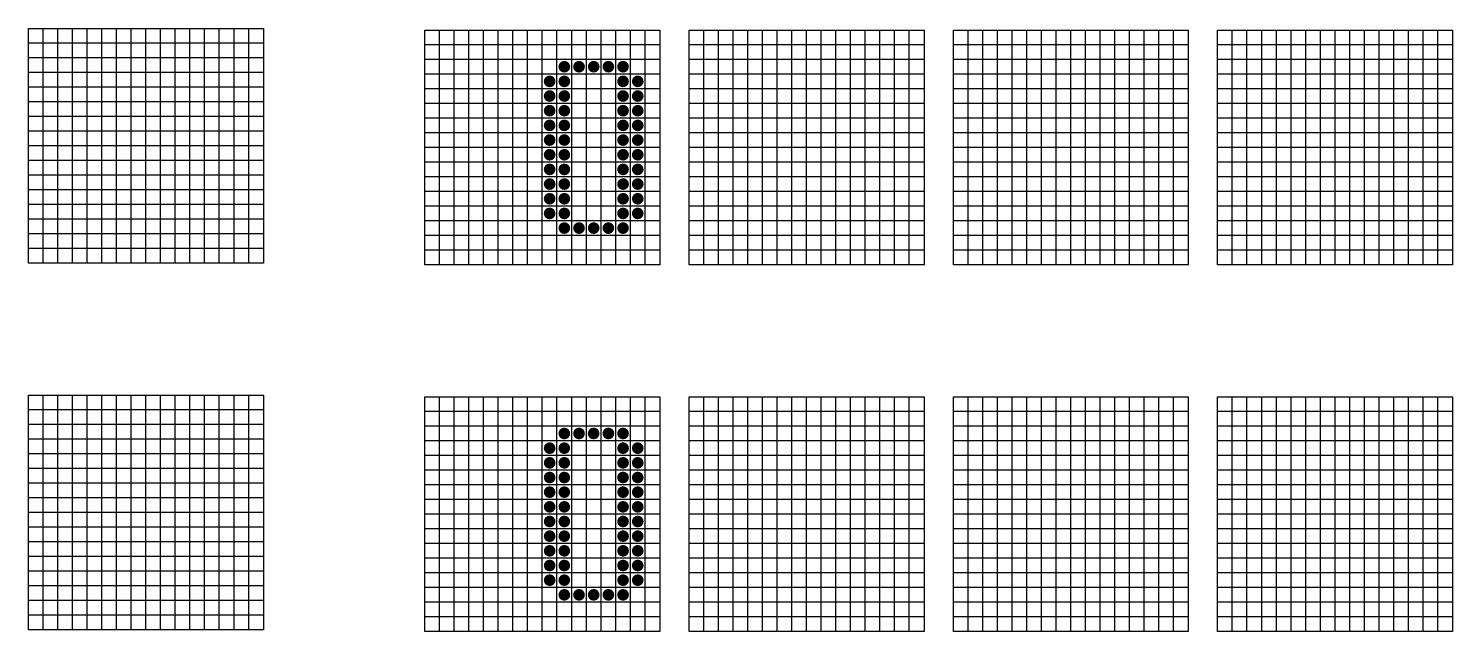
# Model space of a CAD drawing. Header units: millimetres. Extents: x -420 to 3492, y -250 to 2666.
# Drawn here: x 1441 to 2411, y 499 to 910 of the extents above; entities that cross this region are included whole.
import ezdxf

# ---------------------------------------------------------------- set-up
doc = ezdxf.new("R2010")
doc.units = ezdxf.units.MM
doc.layers.add('1', color=252, linetype='Continuous')

# ---------------------------------------------------------------- blocks, each defined once
blk = doc.blocks.new('A$C286635286')
at = {"layer": '1'}
for p, q in [((20, 160), (180, 160)), ((20, 0), (20, 160)), ((30, 0), (30, 160)), ((40, 0), (40, 160)), ((50, 0), (50, 160)), ((60, 0), (60, 160)), ((70, 0), (70, 160)), ((80, 0), (80, 160)), ((90, 0), (90, 160)), ((100, 0), (100, 160)), ((110, 0), (110, 160)), ((120, 0), (120, 160)), ((130, 0), (130, 160)), ((140, 0), (140, 160)), ((150, 0), (150, 160)), ((160, 0), (160, 160)), ((170, 0), (170, 160)), ((180, 160), (180, 0)), ((180, 150), (20, 150)), ((180, 140), (20, 140)), ((180, 130), (20, 130)), ((180, 120), (20, 120)), ((180, 110), (20, 110)), ((180, 100), (20, 100)), ((180, 90), (20, 90)), ((180, 80), (20, 80)), ((180, 70), (20, 70)), ((180, 60), (20, 60)), ((180, 50), (20, 50)), ((180, 40), (20, 40)), ((180, 30), (20, 30)), ((180, 20), (20, 20)), ((180, 10), (20, 10)), ((180, 0), (20, 0))]:
    blk.add_line(p, q, dxfattribs=at)

msp = doc.modelspace()

# ---------------------------------------------------------------- hatches: boundary and pattern name
h = msp.add_hatch(color=256)
h.set_gradient(color1=(255, 191, 0), color2=(255, 187, 0), one_color=1, name='INVSPHERICAL')
h.paths.add_polyline_path([(1801.84, 883.93, 1), (1809.84, 883.93, 1)])
edge = h.paths.add_edge_path(flags=0)
edge.add_arc((1805.84, 883.93), 4, 0, 360)
edge = h.paths.add_edge_path(flags=16)
edge.add_arc((1805.84, 883.93), 4, 0, 360)
h = msp.add_hatch(color=256)
h.set_gradient(color1=(255, 191, 0), color2=(255, 187, 0), one_color=1, name='INVSPHERICAL')
h.paths.add_polyline_path([(1811.84, 883.93, 1), (1819.84, 883.93, 1)])
edge = h.paths.add_edge_path(flags=0)
edge.add_arc((1815.84, 883.93), 4, 0, 360)
edge = h.paths.add_edge_path(flags=16)
edge.add_arc((1815.84, 883.93), 4, 0, 360)
h = msp.add_hatch(color=256)
h.set_gradient(color1=(255, 191, 0), color2=(255, 187, 0), one_color=1, name='INVSPHERICAL')
h.paths.add_polyline_path([(1821.84, 883.93, 1), (1829.84, 883.93, 1)])
edge = h.paths.add_edge_path(flags=0)
edge.add_arc((1825.84, 883.93), 4, 0, 360)
edge = h.paths.add_edge_path(flags=16)
edge.add_arc((1825.84, 883.93), 4, 0, 360)
h = msp.add_hatch(color=256)
h.set_gradient(color1=(255, 191, 0), color2=(255, 187, 0), one_color=1, name='INVSPHERICAL')
h.paths.add_polyline_path([(1831.84, 883.93, 1), (1839.84, 883.93, 1)])
edge = h.paths.add_edge_path(flags=0)
edge.add_arc((1835.84, 883.93), 4, 0, 360)
edge = h.paths.add_edge_path(flags=16)
edge.add_arc((1835.84, 883.93), 4, 0, 360)
h = msp.add_hatch(color=256)
h.set_gradient(color1=(255, 191, 0), color2=(255, 187, 0), one_color=1, name='INVSPHERICAL')
h.paths.add_polyline_path([(1841.84, 883.93, 1), (1849.84, 883.93, 1)])
edge = h.paths.add_edge_path(flags=0)
edge.add_arc((1845.84, 883.93), 4, 0, 360)
edge = h.paths.add_edge_path(flags=16)
edge.add_arc((1845.84, 883.93), 4, 0, 360)
h = msp.add_hatch(color=256)
h.set_gradient(color1=(255, 191, 0), color2=(255, 187, 0), one_color=1, name='INVSPHERICAL')
h.paths.add_polyline_path([(1791.84, 873.93, 1), (1799.84, 873.93, 1)])
edge = h.paths.add_edge_path(flags=0)
edge.add_arc((1795.84, 873.93), 4, 0, 360)
edge = h.paths.add_edge_path(flags=16)
edge.add_arc((1795.84, 873.93), 4, 0, 360)
h = msp.add_hatch(color=256)
h.set_gradient(color1=(255, 191, 0), color2=(255, 187, 0), one_color=1, name='INVSPHERICAL')
h.paths.add_polyline_path([(1801.84, 873.93, 1), (1809.84, 873.93, 1)])
edge = h.paths.add_edge_path(flags=0)
edge.add_arc((1805.84, 873.93), 4, 0, 360)
edge = h.paths.add_edge_path(flags=16)
edge.add_arc((1805.84, 873.93), 4, 0, 360)
h = msp.add_hatch(color=256)
h.set_gradient(color1=(255, 191, 0), color2=(255, 187, 0), one_color=1, name='INVSPHERICAL')
h.paths.add_polyline_path([(1841.84, 873.93, 1), (1849.84, 873.93, 1)])
edge = h.paths.add_edge_path(flags=0)
edge.add_arc((1845.84, 873.93), 4, 0, 360)
edge = h.paths.add_edge_path(flags=16)
edge.add_arc((1845.84, 873.93), 4, 0, 360)
h = msp.add_hatch(color=256)
h.set_gradient(color1=(255, 191, 0), color2=(255, 187, 0), one_color=1, name='INVSPHERICAL')
h.paths.add_polyline_path([(1851.84, 873.93, 1), (1859.84, 873.93, 1)])
edge = h.paths.add_edge_path(flags=0)
edge.add_arc((1855.84, 873.93), 4, 0, 360)
edge = h.paths.add_edge_path(flags=16)
edge.add_arc((1855.84, 873.93), 4, 0, 360)
h = msp.add_hatch(color=256)
h.set_gradient(color1=(255, 191, 0), color2=(255, 187, 0), one_color=1, name='INVSPHERICAL')
h.paths.add_polyline_path([(1791.84, 863.93, 1), (1799.84, 863.93, 1)])
edge = h.paths.add_edge_path(flags=0)
edge.add_arc((1795.84, 863.93), 4, 0, 360)
edge = h.paths.add_edge_path(flags=16)
edge.add_arc((1795.84, 863.93), 4, 0, 360)
h = msp.add_hatch(color=256)
h.set_gradient(color1=(255, 191, 0), color2=(255, 187, 0), one_color=1, name='INVSPHERICAL')
h.paths.add_polyline_path([(1801.84, 863.93, 1), (1809.84, 863.93, 1)])
edge = h.paths.add_edge_path(flags=0)
edge.add_arc((1805.84, 863.93), 4, 0, 360)
edge = h.paths.add_edge_path(flags=16)
edge.add_arc((1805.84, 863.93), 4, 0, 360)
h = msp.add_hatch(color=256)
h.set_gradient(color1=(255, 191, 0), color2=(255, 187, 0), one_color=1, name='INVSPHERICAL')
h.paths.add_polyline_path([(1841.84, 863.93, 1), (1849.84, 863.93, 1)])
edge = h.paths.add_edge_path(flags=0)
edge.add_arc((1845.84, 863.93), 4, 0, 360)
edge = h.paths.add_edge_path(flags=16)
edge.add_arc((1845.84, 863.93), 4, 0, 360)
h = msp.add_hatch(color=256)
h.set_gradient(color1=(255, 191, 0), color2=(255, 187, 0), one_color=1, name='INVSPHERICAL')
h.paths.add_polyline_path([(1851.84, 863.93, 1), (1859.84, 863.93, 1)])
edge = h.paths.add_edge_path(flags=0)
edge.add_arc((1855.84, 863.93), 4, 0, 360)
edge = h.paths.add_edge_path(flags=16)
edge.add_arc((1855.84, 863.93), 4, 0, 360)
h = msp.add_hatch(color=256)
h.set_gradient(color1=(255, 191, 0), color2=(255, 187, 0), one_color=1, name='INVSPHERICAL')
h.paths.add_polyline_path([(1791.84, 853.93, 1), (1799.84, 853.93, 1)])
edge = h.paths.add_edge_path(flags=0)
edge.add_arc((1795.84, 853.93), 4, 0, 360)
edge = h.paths.add_edge_path(flags=16)
edge.add_arc((1795.84, 853.93), 4, 0, 360)
h = msp.add_hatch(color=256)
h.set_gradient(color1=(255, 191, 0), color2=(255, 187, 0), one_color=1, name='INVSPHERICAL')
h.paths.add_polyline_path([(1801.84, 853.93, 1), (1809.84, 853.93, 1)])
edge = h.paths.add_edge_path(flags=0)
edge.add_arc((1805.84, 853.93), 4, 0, 360)
edge = h.paths.add_edge_path(flags=16)
edge.add_arc((1805.84, 853.93), 4, 0, 360)
h = msp.add_hatch(color=256)
h.set_gradient(color1=(255, 191, 0), color2=(255, 187, 0), one_color=1, name='INVSPHERICAL')
h.paths.add_polyline_path([(1841.84, 853.93, 1), (1849.84, 853.93, 1)])
edge = h.paths.add_edge_path(flags=0)
edge.add_arc((1845.84, 853.93), 4, 0, 360)
edge = h.paths.add_edge_path(flags=16)
edge.add_arc((1845.84, 853.93), 4, 0, 360)
h = msp.add_hatch(color=256)
h.set_gradient(color1=(255, 191, 0), color2=(255, 187, 0), one_color=1, name='INVSPHERICAL')
h.paths.add_polyline_path([(1851.84, 853.93, 1), (1859.84, 853.93, 1)])
edge = h.paths.add_edge_path(flags=0)
edge.add_arc((1855.84, 853.93), 4, 0, 360)
edge = h.paths.add_edge_path(flags=16)
edge.add_arc((1855.84, 853.93), 4, 0, 360)
h = msp.add_hatch(color=256)
h.set_gradient(color1=(255, 191, 0), color2=(255, 187, 0), one_color=1, name='INVSPHERICAL')
h.paths.add_polyline_path([(1791.84, 843.93, 1), (1799.84, 843.93, 1)])
edge = h.paths.add_edge_path(flags=0)
edge.add_arc((1795.84, 843.93), 4, 0, 360)
edge = h.paths.add_edge_path(flags=16)
edge.add_arc((1795.84, 843.93), 4, 0, 360)
h = msp.add_hatch(color=256)
h.set_gradient(color1=(255, 191, 0), color2=(255, 187, 0), one_color=1, name='INVSPHERICAL')
h.paths.add_polyline_path([(1801.84, 843.93, 1), (1809.84, 843.93, 1)])
edge = h.paths.add_edge_path(flags=0)
edge.add_arc((1805.84, 843.93), 4, 0, 360)
edge = h.paths.add_edge_path(flags=16)
edge.add_arc((1805.84, 843.93), 4, 0, 360)
h = msp.add_hatch(color=256)
h.set_gradient(color1=(255, 191, 0), color2=(255, 187, 0), one_color=1, name='INVSPHERICAL')
h.paths.add_polyline_path([(1841.84, 843.93, 1), (1849.84, 843.93, 1)])
edge = h.paths.add_edge_path(flags=0)
edge.add_arc((1845.84, 843.93), 4, 0, 360)
edge = h.paths.add_edge_path(flags=16)
edge.add_arc((1845.84, 843.93), 4, 0, 360)
h = msp.add_hatch(color=256)
h.set_gradient(color1=(255, 191, 0), color2=(255, 187, 0), one_color=1, name='INVSPHERICAL')
h.paths.add_polyline_path([(1851.84, 843.93, 1), (1859.84, 843.93, 1)])
edge = h.paths.add_edge_path(flags=0)
edge.add_arc((1855.84, 843.93), 4, 0, 360)
edge = h.paths.add_edge_path(flags=16)
edge.add_arc((1855.84, 843.93), 4, 0, 360)
h = msp.add_hatch(color=256)
h.set_gradient(color1=(255, 191, 0), color2=(255, 187, 0), one_color=1, name='INVSPHERICAL')
h.paths.add_polyline_path([(1791.84, 833.93, 1), (1799.84, 833.93, 1)])
edge = h.paths.add_edge_path(flags=0)
edge.add_arc((1795.84, 833.93), 4, 0, 360)
edge = h.paths.add_edge_path(flags=16)
edge.add_arc((1795.84, 833.93), 4, 0, 360)
h = msp.add_hatch(color=256)
h.set_gradient(color1=(255, 191, 0), color2=(255, 187, 0), one_color=1, name='INVSPHERICAL')
h.paths.add_polyline_path([(1801.84, 833.93, 1), (1809.84, 833.93, 1)])
edge = h.paths.add_edge_path(flags=0)
edge.add_arc((1805.84, 833.93), 4, 0, 360)
edge = h.paths.add_edge_path(flags=16)
edge.add_arc((1805.84, 833.93), 4, 0, 360)
h = msp.add_hatch(color=256)
h.set_gradient(color1=(255, 191, 0), color2=(255, 187, 0), one_color=1, name='INVSPHERICAL')
h.paths.add_polyline_path([(1841.84, 833.93, 1), (1849.84, 833.93, 1)])
edge = h.paths.add_edge_path(flags=0)
edge.add_arc((1845.84, 833.93), 4, 0, 360)
edge = h.paths.add_edge_path(flags=16)
edge.add_arc((1845.84, 833.93), 4, 0, 360)
h = msp.add_hatch(color=256)
h.set_gradient(color1=(255, 191, 0), color2=(255, 187, 0), one_color=1, name='INVSPHERICAL')
h.paths.add_polyline_path([(1851.84, 833.93, 1), (1859.84, 833.93, 1)])
edge = h.paths.add_edge_path(flags=0)
edge.add_arc((1855.84, 833.93), 4, 0, 360)
edge = h.paths.add_edge_path(flags=16)
edge.add_arc((1855.84, 833.93), 4, 0, 360)
h = msp.add_hatch(color=256)
h.set_gradient(color1=(255, 191, 0), color2=(255, 187, 0), one_color=1, name='INVSPHERICAL')
h.paths.add_polyline_path([(1791.84, 823.93, 1), (1799.84, 823.93, 1)])
edge = h.paths.add_edge_path(flags=0)
edge.add_arc((1795.84, 823.93), 4, 0, 360)
edge = h.paths.add_edge_path(flags=16)
edge.add_arc((1795.84, 823.93), 4, 0, 360)
h = msp.add_hatch(color=256)
h.set_gradient(color1=(255, 191, 0), color2=(255, 187, 0), one_color=1, name='INVSPHERICAL')
h.paths.add_polyline_path([(1801.84, 823.93, 1), (1809.84, 823.93, 1)])
edge = h.paths.add_edge_path(flags=0)
edge.add_arc((1805.84, 823.93), 4, 0, 360)
edge = h.paths.add_edge_path(flags=16)
edge.add_arc((1805.84, 823.93), 4, 0, 360)
h = msp.add_hatch(color=256)
h.set_gradient(color1=(255, 191, 0), color2=(255, 187, 0), one_color=1, name='INVSPHERICAL')
h.paths.add_polyline_path([(1841.84, 823.93, 1), (1849.84, 823.93, 1)])
edge = h.paths.add_edge_path(flags=0)
edge.add_arc((1845.84, 823.93), 4, 0, 360)
edge = h.paths.add_edge_path(flags=16)
edge.add_arc((1845.84, 823.93), 4, 0, 360)
h = msp.add_hatch(color=256)
h.set_gradient(color1=(255, 191, 0), color2=(255, 187, 0), one_color=1, name='INVSPHERICAL')
h.paths.add_polyline_path([(1851.84, 823.93, 1), (1859.84, 823.93, 1)])
edge = h.paths.add_edge_path(flags=0)
edge.add_arc((1855.84, 823.93), 4, 0, 360)
edge = h.paths.add_edge_path(flags=16)
edge.add_arc((1855.84, 823.93), 4, 0, 360)
h = msp.add_hatch(color=256)
h.set_gradient(color1=(255, 191, 0), color2=(255, 187, 0), one_color=1, name='INVSPHERICAL')
h.paths.add_polyline_path([(1791.84, 813.93, 1), (1799.84, 813.93, 1)])
edge = h.paths.add_edge_path(flags=0)
edge.add_arc((1795.84, 813.93), 4, 0, 360)
edge = h.paths.add_edge_path(flags=16)
edge.add_arc((1795.84, 813.93), 4, 0, 360)
h = msp.add_hatch(color=256)
h.set_gradient(color1=(255, 191, 0), color2=(255, 187, 0), one_color=1, name='INVSPHERICAL')
h.paths.add_polyline_path([(1801.84, 813.93, 1), (1809.84, 813.93, 1)])
edge = h.paths.add_edge_path(flags=0)
edge.add_arc((1805.84, 813.93), 4, 0, 360)
edge = h.paths.add_edge_path(flags=16)
edge.add_arc((1805.84, 813.93), 4, 0, 360)
h = msp.add_hatch(color=256)
h.set_gradient(color1=(255, 191, 0), color2=(255, 187, 0), one_color=1, name='INVSPHERICAL')
h.paths.add_polyline_path([(1841.84, 813.93, 1), (1849.84, 813.93, 1)])
edge = h.paths.add_edge_path(flags=0)
edge.add_arc((1845.84, 813.93), 4, 0, 360)
edge = h.paths.add_edge_path(flags=16)
edge.add_arc((1845.84, 813.93), 4, 0, 360)
h = msp.add_hatch(color=256)
h.set_gradient(color1=(255, 191, 0), color2=(255, 187, 0), one_color=1, name='INVSPHERICAL')
h.paths.add_polyline_path([(1851.84, 813.93, 1), (1859.84, 813.93, 1)])
edge = h.paths.add_edge_path(flags=0)
edge.add_arc((1855.84, 813.93), 4, 0, 360)
edge = h.paths.add_edge_path(flags=16)
edge.add_arc((1855.84, 813.93), 4, 0, 360)
h = msp.add_hatch(color=256)
h.set_gradient(color1=(255, 191, 0), color2=(255, 187, 0), one_color=1, name='INVSPHERICAL')
h.paths.add_polyline_path([(1791.84, 803.93, 1), (1799.84, 803.93, 1)])
edge = h.paths.add_edge_path(flags=0)
edge.add_arc((1795.84, 803.93), 4, 0, 360)
edge = h.paths.add_edge_path(flags=16)
edge.add_arc((1795.84, 803.93), 4, 0, 360)
h = msp.add_hatch(color=256)
h.set_gradient(color1=(255, 191, 0), color2=(255, 187, 0), one_color=1, name='INVSPHERICAL')
h.paths.add_polyline_path([(1801.84, 803.93, 1), (1809.84, 803.93, 1)])
edge = h.paths.add_edge_path(flags=0)
edge.add_arc((1805.84, 803.93), 4, 0, 360)
edge = h.paths.add_edge_path(flags=16)
edge.add_arc((1805.84, 803.93), 4, 0, 360)
h = msp.add_hatch(color=256)
h.set_gradient(color1=(255, 191, 0), color2=(255, 187, 0), one_color=1, name='INVSPHERICAL')
h.paths.add_polyline_path([(1841.84, 803.93, 1), (1849.84, 803.93, 1)])
edge = h.paths.add_edge_path(flags=0)
edge.add_arc((1845.84, 803.93), 4, 0, 360)
edge = h.paths.add_edge_path(flags=16)
edge.add_arc((1845.84, 803.93), 4, 0, 360)
h = msp.add_hatch(color=256)
h.set_gradient(color1=(255, 191, 0), color2=(255, 187, 0), one_color=1, name='INVSPHERICAL')
h.paths.add_polyline_path([(1851.84, 803.93, 1), (1859.84, 803.93, 1)])
edge = h.paths.add_edge_path(flags=0)
edge.add_arc((1855.84, 803.93), 4, 0, 360)
edge = h.paths.add_edge_path(flags=16)
edge.add_arc((1855.84, 803.93), 4, 0, 360)
h = msp.add_hatch(color=256)
h.set_gradient(color1=(255, 191, 0), color2=(255, 187, 0), one_color=1, name='INVSPHERICAL')
h.paths.add_polyline_path([(1791.84, 793.93, 1), (1799.84, 793.93, 1)])
edge = h.paths.add_edge_path(flags=0)
edge.add_arc((1795.84, 793.93), 4, 0, 360)
edge = h.paths.add_edge_path(flags=16)
edge.add_arc((1795.84, 793.93), 4, 0, 360)
h = msp.add_hatch(color=256)
h.set_gradient(color1=(255, 191, 0), color2=(255, 187, 0), one_color=1, name='INVSPHERICAL')
h.paths.add_polyline_path([(1801.84, 793.93, 1), (1809.84, 793.93, 1)])
edge = h.paths.add_edge_path(flags=0)
edge.add_arc((1805.84, 793.93), 4, 0, 360)
edge = h.paths.add_edge_path(flags=16)
edge.add_arc((1805.84, 793.93), 4, 0, 360)
h = msp.add_hatch(color=256)
h.set_gradient(color1=(255, 191, 0), color2=(255, 187, 0), one_color=1, name='INVSPHERICAL')
h.paths.add_polyline_path([(1841.84, 793.93, 1), (1849.84, 793.93, 1)])
edge = h.paths.add_edge_path(flags=0)
edge.add_arc((1845.84, 793.93), 4, 0, 360)
edge = h.paths.add_edge_path(flags=16)
edge.add_arc((1845.84, 793.93), 4, 0, 360)
h = msp.add_hatch(color=256)
h.set_gradient(color1=(255, 191, 0), color2=(255, 187, 0), one_color=1, name='INVSPHERICAL')
h.paths.add_polyline_path([(1851.84, 793.93, 1), (1859.84, 793.93, 1)])
edge = h.paths.add_edge_path(flags=0)
edge.add_arc((1855.84, 793.93), 4, 0, 360)
edge = h.paths.add_edge_path(flags=16)
edge.add_arc((1855.84, 793.93), 4, 0, 360)
h = msp.add_hatch(color=256)
h.set_gradient(color1=(255, 191, 0), color2=(255, 187, 0), one_color=1, name='INVSPHERICAL')
h.paths.add_polyline_path([(1791.84, 783.93, 1), (1799.84, 783.93, 1)])
edge = h.paths.add_edge_path(flags=0)
edge.add_arc((1795.84, 783.93), 4, 0, 360)
edge = h.paths.add_edge_path(flags=16)
edge.add_arc((1795.84, 783.93), 4, 0, 360)
h = msp.add_hatch(color=256)
h.set_gradient(color1=(255, 191, 0), color2=(255, 187, 0), one_color=1, name='INVSPHERICAL')
h.paths.add_polyline_path([(1801.84, 783.93, 1), (1809.84, 783.93, 1)])
edge = h.paths.add_edge_path(flags=0)
edge.add_arc((1805.84, 783.93), 4, 0, 360)
edge = h.paths.add_edge_path(flags=16)
edge.add_arc((1805.84, 783.93), 4, 0, 360)
h = msp.add_hatch(color=256)
h.set_gradient(color1=(255, 191, 0), color2=(255, 187, 0), one_color=1, name='INVSPHERICAL')
h.paths.add_polyline_path([(1841.84, 783.93, 1), (1849.84, 783.93, 1)])
edge = h.paths.add_edge_path(flags=0)
edge.add_arc((1845.84, 783.93), 4, 0, 360)
edge = h.paths.add_edge_path(flags=16)
edge.add_arc((1845.84, 783.93), 4, 0, 360)
h = msp.add_hatch(color=256)
h.set_gradient(color1=(255, 191, 0), color2=(255, 187, 0), one_color=1, name='INVSPHERICAL')
h.paths.add_polyline_path([(1851.84, 783.93, 1), (1859.84, 783.93, 1)])
edge = h.paths.add_edge_path(flags=0)
edge.add_arc((1855.84, 783.93), 4, 0, 360)
edge = h.paths.add_edge_path(flags=16)
edge.add_arc((1855.84, 783.93), 4, 0, 360)
h = msp.add_hatch(color=256)
h.set_gradient(color1=(255, 191, 0), color2=(255, 187, 0), one_color=1, name='INVSPHERICAL')
h.paths.add_polyline_path([(1801.84, 773.93, 1), (1809.84, 773.93, 1)])
edge = h.paths.add_edge_path(flags=0)
edge.add_arc((1805.84, 773.93), 4, 0, 360)
edge = h.paths.add_edge_path(flags=16)
edge.add_arc((1805.84, 773.93), 4, 0, 360)
h = msp.add_hatch(color=256)
h.set_gradient(color1=(255, 191, 0), color2=(255, 187, 0), one_color=1, name='INVSPHERICAL')
h.paths.add_polyline_path([(1811.84, 773.93, 1), (1819.84, 773.93, 1)])
edge = h.paths.add_edge_path(flags=0)
edge.add_arc((1815.84, 773.93), 4, 0, 360)
edge = h.paths.add_edge_path(flags=16)
edge.add_arc((1815.84, 773.93), 4, 0, 360)
h = msp.add_hatch(color=256)
h.set_gradient(color1=(255, 191, 0), color2=(255, 187, 0), one_color=1, name='INVSPHERICAL')
h.paths.add_polyline_path([(1821.84, 773.93, 1), (1829.84, 773.93, 1)])
edge = h.paths.add_edge_path(flags=0)
edge.add_arc((1825.84, 773.93), 4, 0, 360)
edge = h.paths.add_edge_path(flags=16)
edge.add_arc((1825.84, 773.93), 4, 0, 360)
h = msp.add_hatch(color=256)
h.set_gradient(color1=(255, 191, 0), color2=(255, 187, 0), one_color=1, name='INVSPHERICAL')
h.paths.add_polyline_path([(1831.84, 773.93, 1), (1839.84, 773.93, 1)])
edge = h.paths.add_edge_path(flags=0)
edge.add_arc((1835.84, 773.93), 4, 0, 360)
edge = h.paths.add_edge_path(flags=16)
edge.add_arc((1835.84, 773.93), 4, 0, 360)
h = msp.add_hatch(color=256)
h.set_gradient(color1=(255, 191, 0), color2=(255, 187, 0), one_color=1, name='INVSPHERICAL')
h.paths.add_polyline_path([(1841.84, 773.93, 1), (1849.84, 773.93, 1)])
edge = h.paths.add_edge_path(flags=0)
edge.add_arc((1845.84, 773.93), 4, 0, 360)
edge = h.paths.add_edge_path(flags=16)
edge.add_arc((1845.84, 773.93), 4, 0, 360)
h = msp.add_hatch(color=256)
h.set_gradient(color1=(255, 191, 0), color2=(255, 187, 0), one_color=1, name='INVSPHERICAL')
h.paths.add_polyline_path([(1801.84, 633.93, 1), (1809.84, 633.93, 1)])
edge = h.paths.add_edge_path(flags=0)
edge.add_arc((1805.84, 633.93), 4, 0, 360)
edge = h.paths.add_edge_path(flags=16)
edge.add_arc((1805.84, 633.93), 4, 0, 360)
h = msp.add_hatch(color=256)
h.set_gradient(color1=(255, 191, 0), color2=(255, 187, 0), one_color=1, name='INVSPHERICAL')
h.paths.add_polyline_path([(1811.84, 633.93, 1), (1819.84, 633.93, 1)])
edge = h.paths.add_edge_path(flags=0)
edge.add_arc((1815.84, 633.93), 4, 0, 360)
edge = h.paths.add_edge_path(flags=16)
edge.add_arc((1815.84, 633.93), 4, 0, 360)
h = msp.add_hatch(color=256)
h.set_gradient(color1=(255, 191, 0), color2=(255, 187, 0), one_color=1, name='INVSPHERICAL')
h.paths.add_polyline_path([(1821.84, 633.93, 1), (1829.84, 633.93, 1)])
edge = h.paths.add_edge_path(flags=0)
edge.add_arc((1825.84, 633.93), 4, 0, 360)
edge = h.paths.add_edge_path(flags=16)
edge.add_arc((1825.84, 633.93), 4, 0, 360)
h = msp.add_hatch(color=256)
h.set_gradient(color1=(255, 191, 0), color2=(255, 187, 0), one_color=1, name='INVSPHERICAL')
h.paths.add_polyline_path([(1831.84, 633.93, 1), (1839.84, 633.93, 1)])
edge = h.paths.add_edge_path(flags=0)
edge.add_arc((1835.84, 633.93), 4, 0, 360)
edge = h.paths.add_edge_path(flags=16)
edge.add_arc((1835.84, 633.93), 4, 0, 360)
h = msp.add_hatch(color=256)
h.set_gradient(color1=(255, 191, 0), color2=(255, 187, 0), one_color=1, name='INVSPHERICAL')
h.paths.add_polyline_path([(1841.84, 633.93, 1), (1849.84, 633.93, 1)])
edge = h.paths.add_edge_path(flags=0)
edge.add_arc((1845.84, 633.93), 4, 0, 360)
edge = h.paths.add_edge_path(flags=16)
edge.add_arc((1845.84, 633.93), 4, 0, 360)
h = msp.add_hatch(color=256)
h.set_gradient(color1=(255, 191, 0), color2=(255, 187, 0), one_color=1, name='INVSPHERICAL')
h.paths.add_polyline_path([(1791.84, 623.93, 1), (1799.84, 623.93, 1)])
edge = h.paths.add_edge_path(flags=0)
edge.add_arc((1795.84, 623.93), 4, 0, 360)
edge = h.paths.add_edge_path(flags=16)
edge.add_arc((1795.84, 623.93), 4, 0, 360)
h = msp.add_hatch(color=256)
h.set_gradient(color1=(255, 191, 0), color2=(255, 187, 0), one_color=1, name='INVSPHERICAL')
h.paths.add_polyline_path([(1801.84, 623.93, 1), (1809.84, 623.93, 1)])
edge = h.paths.add_edge_path(flags=0)
edge.add_arc((1805.84, 623.93), 4, 0, 360)
edge = h.paths.add_edge_path(flags=16)
edge.add_arc((1805.84, 623.93), 4, 0, 360)
h = msp.add_hatch(color=256)
h.set_gradient(color1=(255, 191, 0), color2=(255, 187, 0), one_color=1, name='INVSPHERICAL')
h.paths.add_polyline_path([(1841.84, 623.93, 1), (1849.84, 623.93, 1)])
edge = h.paths.add_edge_path(flags=0)
edge.add_arc((1845.84, 623.93), 4, 0, 360)
edge = h.paths.add_edge_path(flags=16)
edge.add_arc((1845.84, 623.93), 4, 0, 360)
h = msp.add_hatch(color=256)
h.set_gradient(color1=(255, 191, 0), color2=(255, 187, 0), one_color=1, name='INVSPHERICAL')
h.paths.add_polyline_path([(1851.84, 623.93, 1), (1859.84, 623.93, 1)])
edge = h.paths.add_edge_path(flags=0)
edge.add_arc((1855.84, 623.93), 4, 0, 360)
edge = h.paths.add_edge_path(flags=16)
edge.add_arc((1855.84, 623.93), 4, 0, 360)
h = msp.add_hatch(color=256)
h.set_gradient(color1=(255, 191, 0), color2=(255, 187, 0), one_color=1, name='INVSPHERICAL')
h.paths.add_polyline_path([(1791.84, 613.93, 1), (1799.84, 613.93, 1)])
edge = h.paths.add_edge_path(flags=0)
edge.add_arc((1795.84, 613.93), 4, 0, 360)
edge = h.paths.add_edge_path(flags=16)
edge.add_arc((1795.84, 613.93), 4, 0, 360)
h = msp.add_hatch(color=256)
h.set_gradient(color1=(255, 191, 0), color2=(255, 187, 0), one_color=1, name='INVSPHERICAL')
h.paths.add_polyline_path([(1801.84, 613.93, 1), (1809.84, 613.93, 1)])
edge = h.paths.add_edge_path(flags=0)
edge.add_arc((1805.84, 613.93), 4, 0, 360)
edge = h.paths.add_edge_path(flags=16)
edge.add_arc((1805.84, 613.93), 4, 0, 360)
h = msp.add_hatch(color=256)
h.set_gradient(color1=(255, 191, 0), color2=(255, 187, 0), one_color=1, name='INVSPHERICAL')
h.paths.add_polyline_path([(1841.84, 613.93, 1), (1849.84, 613.93, 1)])
edge = h.paths.add_edge_path(flags=0)
edge.add_arc((1845.84, 613.93), 4, 0, 360)
edge = h.paths.add_edge_path(flags=16)
edge.add_arc((1845.84, 613.93), 4, 0, 360)
h = msp.add_hatch(color=256)
h.set_gradient(color1=(255, 191, 0), color2=(255, 187, 0), one_color=1, name='INVSPHERICAL')
h.paths.add_polyline_path([(1851.84, 613.93, 1), (1859.84, 613.93, 1)])
edge = h.paths.add_edge_path(flags=0)
edge.add_arc((1855.84, 613.93), 4, 0, 360)
edge = h.paths.add_edge_path(flags=16)
edge.add_arc((1855.84, 613.93), 4, 0, 360)
h = msp.add_hatch(color=256)
h.set_gradient(color1=(255, 191, 0), color2=(255, 187, 0), one_color=1, name='INVSPHERICAL')
h.paths.add_polyline_path([(1791.84, 603.93, 1), (1799.84, 603.93, 1)])
edge = h.paths.add_edge_path(flags=0)
edge.add_arc((1795.84, 603.93), 4, 0, 360)
edge = h.paths.add_edge_path(flags=16)
edge.add_arc((1795.84, 603.93), 4, 0, 360)
h = msp.add_hatch(color=256)
h.set_gradient(color1=(255, 191, 0), color2=(255, 187, 0), one_color=1, name='INVSPHERICAL')
h.paths.add_polyline_path([(1801.84, 603.93, 1), (1809.84, 603.93, 1)])
edge = h.paths.add_edge_path(flags=0)
edge.add_arc((1805.84, 603.93), 4, 0, 360)
edge = h.paths.add_edge_path(flags=16)
edge.add_arc((1805.84, 603.93), 4, 0, 360)
h = msp.add_hatch(color=256)
h.set_gradient(color1=(255, 191, 0), color2=(255, 187, 0), one_color=1, name='INVSPHERICAL')
h.paths.add_polyline_path([(1841.84, 603.93, 1), (1849.84, 603.93, 1)])
edge = h.paths.add_edge_path(flags=0)
edge.add_arc((1845.84, 603.93), 4, 0, 360)
edge = h.paths.add_edge_path(flags=16)
edge.add_arc((1845.84, 603.93), 4, 0, 360)
h = msp.add_hatch(color=256)
h.set_gradient(color1=(255, 191, 0), color2=(255, 187, 0), one_color=1, name='INVSPHERICAL')
h.paths.add_polyline_path([(1851.84, 603.93, 1), (1859.84, 603.93, 1)])
edge = h.paths.add_edge_path(flags=0)
edge.add_arc((1855.84, 603.93), 4, 0, 360)
edge = h.paths.add_edge_path(flags=16)
edge.add_arc((1855.84, 603.93), 4, 0, 360)
h = msp.add_hatch(color=256)
h.set_gradient(color1=(255, 191, 0), color2=(255, 187, 0), one_color=1, name='INVSPHERICAL')
h.paths.add_polyline_path([(1791.84, 593.93, 1), (1799.84, 593.93, 1)])
edge = h.paths.add_edge_path(flags=0)
edge.add_arc((1795.84, 593.93), 4, 0, 360)
edge = h.paths.add_edge_path(flags=16)
edge.add_arc((1795.84, 593.93), 4, 0, 360)
h = msp.add_hatch(color=256)
h.set_gradient(color1=(255, 191, 0), color2=(255, 187, 0), one_color=1, name='INVSPHERICAL')
h.paths.add_polyline_path([(1801.84, 593.93, 1), (1809.84, 593.93, 1)])
edge = h.paths.add_edge_path(flags=0)
edge.add_arc((1805.84, 593.93), 4, 0, 360)
edge = h.paths.add_edge_path(flags=16)
edge.add_arc((1805.84, 593.93), 4, 0, 360)
h = msp.add_hatch(color=256)
h.set_gradient(color1=(255, 191, 0), color2=(255, 187, 0), one_color=1, name='INVSPHERICAL')
h.paths.add_polyline_path([(1841.84, 593.93, 1), (1849.84, 593.93, 1)])
edge = h.paths.add_edge_path(flags=0)
edge.add_arc((1845.84, 593.93), 4, 0, 360)
edge = h.paths.add_edge_path(flags=16)
edge.add_arc((1845.84, 593.93), 4, 0, 360)
h = msp.add_hatch(color=256)
h.set_gradient(color1=(255, 191, 0), color2=(255, 187, 0), one_color=1, name='INVSPHERICAL')
h.paths.add_polyline_path([(1851.84, 593.93, 1), (1859.84, 593.93, 1)])
edge = h.paths.add_edge_path(flags=0)
edge.add_arc((1855.84, 593.93), 4, 0, 360)
edge = h.paths.add_edge_path(flags=16)
edge.add_arc((1855.84, 593.93), 4, 0, 360)
h = msp.add_hatch(color=256)
h.set_gradient(color1=(255, 191, 0), color2=(255, 187, 0), one_color=1, name='INVSPHERICAL')
h.paths.add_polyline_path([(1791.84, 583.93, 1), (1799.84, 583.93, 1)])
edge = h.paths.add_edge_path(flags=0)
edge.add_arc((1795.84, 583.93), 4, 0, 360)
edge = h.paths.add_edge_path(flags=16)
edge.add_arc((1795.84, 583.93), 4, 0, 360)
h = msp.add_hatch(color=256)
h.set_gradient(color1=(255, 191, 0), color2=(255, 187, 0), one_color=1, name='INVSPHERICAL')
h.paths.add_polyline_path([(1801.84, 583.93, 1), (1809.84, 583.93, 1)])
edge = h.paths.add_edge_path(flags=0)
edge.add_arc((1805.84, 583.93), 4, 0, 360)
edge = h.paths.add_edge_path(flags=16)
edge.add_arc((1805.84, 583.93), 4, 0, 360)
h = msp.add_hatch(color=256)
h.set_gradient(color1=(255, 191, 0), color2=(255, 187, 0), one_color=1, name='INVSPHERICAL')
h.paths.add_polyline_path([(1841.84, 583.93, 1), (1849.84, 583.93, 1)])
edge = h.paths.add_edge_path(flags=0)
edge.add_arc((1845.84, 583.93), 4, 0, 360)
edge = h.paths.add_edge_path(flags=16)
edge.add_arc((1845.84, 583.93), 4, 0, 360)
h = msp.add_hatch(color=256)
h.set_gradient(color1=(255, 191, 0), color2=(255, 187, 0), one_color=1, name='INVSPHERICAL')
h.paths.add_polyline_path([(1851.84, 583.93, 1), (1859.84, 583.93, 1)])
edge = h.paths.add_edge_path(flags=0)
edge.add_arc((1855.84, 583.93), 4, 0, 360)
edge = h.paths.add_edge_path(flags=16)
edge.add_arc((1855.84, 583.93), 4, 0, 360)
h = msp.add_hatch(color=256)
h.set_gradient(color1=(255, 191, 0), color2=(255, 187, 0), one_color=1, name='INVSPHERICAL')
h.paths.add_polyline_path([(1791.84, 573.93, 1), (1799.84, 573.93, 1)])
edge = h.paths.add_edge_path(flags=0)
edge.add_arc((1795.84, 573.93), 4, 0, 360)
edge = h.paths.add_edge_path(flags=16)
edge.add_arc((1795.84, 573.93), 4, 0, 360)
h = msp.add_hatch(color=256)
h.set_gradient(color1=(255, 191, 0), color2=(255, 187, 0), one_color=1, name='INVSPHERICAL')
h.paths.add_polyline_path([(1801.84, 573.93, 1), (1809.84, 573.93, 1)])
edge = h.paths.add_edge_path(flags=0)
edge.add_arc((1805.84, 573.93), 4, 0, 360)
edge = h.paths.add_edge_path(flags=16)
edge.add_arc((1805.84, 573.93), 4, 0, 360)
h = msp.add_hatch(color=256)
h.set_gradient(color1=(255, 191, 0), color2=(255, 187, 0), one_color=1, name='INVSPHERICAL')
h.paths.add_polyline_path([(1841.84, 573.93, 1), (1849.84, 573.93, 1)])
edge = h.paths.add_edge_path(flags=0)
edge.add_arc((1845.84, 573.93), 4, 0, 360)
edge = h.paths.add_edge_path(flags=16)
edge.add_arc((1845.84, 573.93), 4, 0, 360)
h = msp.add_hatch(color=256)
h.set_gradient(color1=(255, 191, 0), color2=(255, 187, 0), one_color=1, name='INVSPHERICAL')
h.paths.add_polyline_path([(1851.84, 573.93, 1), (1859.84, 573.93, 1)])
edge = h.paths.add_edge_path(flags=0)
edge.add_arc((1855.84, 573.93), 4, 0, 360)
edge = h.paths.add_edge_path(flags=16)
edge.add_arc((1855.84, 573.93), 4, 0, 360)
h = msp.add_hatch(color=256)
h.set_gradient(color1=(255, 191, 0), color2=(255, 187, 0), one_color=1, name='INVSPHERICAL')
h.paths.add_polyline_path([(1791.84, 563.93, 1), (1799.84, 563.93, 1)])
edge = h.paths.add_edge_path(flags=0)
edge.add_arc((1795.84, 563.93), 4, 0, 360)
edge = h.paths.add_edge_path(flags=16)
edge.add_arc((1795.84, 563.93), 4, 0, 360)
h = msp.add_hatch(color=256)
h.set_gradient(color1=(255, 191, 0), color2=(255, 187, 0), one_color=1, name='INVSPHERICAL')
h.paths.add_polyline_path([(1801.84, 563.93, 1), (1809.84, 563.93, 1)])
edge = h.paths.add_edge_path(flags=0)
edge.add_arc((1805.84, 563.93), 4, 0, 360)
edge = h.paths.add_edge_path(flags=16)
edge.add_arc((1805.84, 563.93), 4, 0, 360)
h = msp.add_hatch(color=256)
h.set_gradient(color1=(255, 191, 0), color2=(255, 187, 0), one_color=1, name='INVSPHERICAL')
h.paths.add_polyline_path([(1841.84, 563.93, 1), (1849.84, 563.93, 1)])
edge = h.paths.add_edge_path(flags=0)
edge.add_arc((1845.84, 563.93), 4, 0, 360)
edge = h.paths.add_edge_path(flags=16)
edge.add_arc((1845.84, 563.93), 4, 0, 360)
h = msp.add_hatch(color=256)
h.set_gradient(color1=(255, 191, 0), color2=(255, 187, 0), one_color=1, name='INVSPHERICAL')
h.paths.add_polyline_path([(1851.84, 563.93, 1), (1859.84, 563.93, 1)])
edge = h.paths.add_edge_path(flags=0)
edge.add_arc((1855.84, 563.93), 4, 0, 360)
edge = h.paths.add_edge_path(flags=16)
edge.add_arc((1855.84, 563.93), 4, 0, 360)
h = msp.add_hatch(color=256)
h.set_gradient(color1=(255, 191, 0), color2=(255, 187, 0), one_color=1, name='INVSPHERICAL')
h.paths.add_polyline_path([(1791.84, 553.93, 1), (1799.84, 553.93, 1)])
edge = h.paths.add_edge_path(flags=0)
edge.add_arc((1795.84, 553.93), 4, 0, 360)
edge = h.paths.add_edge_path(flags=16)
edge.add_arc((1795.84, 553.93), 4, 0, 360)
h = msp.add_hatch(color=256)
h.set_gradient(color1=(255, 191, 0), color2=(255, 187, 0), one_color=1, name='INVSPHERICAL')
h.paths.add_polyline_path([(1801.84, 553.93, 1), (1809.84, 553.93, 1)])
edge = h.paths.add_edge_path(flags=0)
edge.add_arc((1805.84, 553.93), 4, 0, 360)
edge = h.paths.add_edge_path(flags=16)
edge.add_arc((1805.84, 553.93), 4, 0, 360)
h = msp.add_hatch(color=256)
h.set_gradient(color1=(255, 191, 0), color2=(255, 187, 0), one_color=1, name='INVSPHERICAL')
h.paths.add_polyline_path([(1841.84, 553.93, 1), (1849.84, 553.93, 1)])
edge = h.paths.add_edge_path(flags=0)
edge.add_arc((1845.84, 553.93), 4, 0, 360)
edge = h.paths.add_edge_path(flags=16)
edge.add_arc((1845.84, 553.93), 4, 0, 360)
h = msp.add_hatch(color=256)
h.set_gradient(color1=(255, 191, 0), color2=(255, 187, 0), one_color=1, name='INVSPHERICAL')
h.paths.add_polyline_path([(1851.84, 553.93, 1), (1859.84, 553.93, 1)])
edge = h.paths.add_edge_path(flags=0)
edge.add_arc((1855.84, 553.93), 4, 0, 360)
edge = h.paths.add_edge_path(flags=16)
edge.add_arc((1855.84, 553.93), 4, 0, 360)
h = msp.add_hatch(color=256)
h.set_gradient(color1=(255, 191, 0), color2=(255, 187, 0), one_color=1, name='INVSPHERICAL')
h.paths.add_polyline_path([(1791.84, 543.93, 1), (1799.84, 543.93, 1)])
edge = h.paths.add_edge_path(flags=0)
edge.add_arc((1795.84, 543.93), 4, 0, 360)
edge = h.paths.add_edge_path(flags=16)
edge.add_arc((1795.84, 543.93), 4, 0, 360)
h = msp.add_hatch(color=256)
h.set_gradient(color1=(255, 191, 0), color2=(255, 187, 0), one_color=1, name='INVSPHERICAL')
h.paths.add_polyline_path([(1801.84, 543.93, 1), (1809.84, 543.93, 1)])
edge = h.paths.add_edge_path(flags=0)
edge.add_arc((1805.84, 543.93), 4, 0, 360)
edge = h.paths.add_edge_path(flags=16)
edge.add_arc((1805.84, 543.93), 4, 0, 360)
h = msp.add_hatch(color=256)
h.set_gradient(color1=(255, 191, 0), color2=(255, 187, 0), one_color=1, name='INVSPHERICAL')
h.paths.add_polyline_path([(1841.84, 543.93, 1), (1849.84, 543.93, 1)])
edge = h.paths.add_edge_path(flags=0)
edge.add_arc((1845.84, 543.93), 4, 0, 360)
edge = h.paths.add_edge_path(flags=16)
edge.add_arc((1845.84, 543.93), 4, 0, 360)
h = msp.add_hatch(color=256)
h.set_gradient(color1=(255, 191, 0), color2=(255, 187, 0), one_color=1, name='INVSPHERICAL')
h.paths.add_polyline_path([(1851.84, 543.93, 1), (1859.84, 543.93, 1)])
edge = h.paths.add_edge_path(flags=0)
edge.add_arc((1855.84, 543.93), 4, 0, 360)
edge = h.paths.add_edge_path(flags=16)
edge.add_arc((1855.84, 543.93), 4, 0, 360)
h = msp.add_hatch(color=256)
h.set_gradient(color1=(255, 191, 0), color2=(255, 187, 0), one_color=1, name='INVSPHERICAL')
h.paths.add_polyline_path([(1791.84, 533.93, 1), (1799.84, 533.93, 1)])
edge = h.paths.add_edge_path(flags=0)
edge.add_arc((1795.84, 533.93), 4, 0, 360)
edge = h.paths.add_edge_path(flags=16)
edge.add_arc((1795.84, 533.93), 4, 0, 360)
h = msp.add_hatch(color=256)
h.set_gradient(color1=(255, 191, 0), color2=(255, 187, 0), one_color=1, name='INVSPHERICAL')
h.paths.add_polyline_path([(1801.84, 533.93, 1), (1809.84, 533.93, 1)])
edge = h.paths.add_edge_path(flags=0)
edge.add_arc((1805.84, 533.93), 4, 0, 360)
edge = h.paths.add_edge_path(flags=16)
edge.add_arc((1805.84, 533.93), 4, 0, 360)
h = msp.add_hatch(color=256)
h.set_gradient(color1=(255, 191, 0), color2=(255, 187, 0), one_color=1, name='INVSPHERICAL')
h.paths.add_polyline_path([(1841.84, 533.93, 1), (1849.84, 533.93, 1)])
edge = h.paths.add_edge_path(flags=0)
edge.add_arc((1845.84, 533.93), 4, 0, 360)
edge = h.paths.add_edge_path(flags=16)
edge.add_arc((1845.84, 533.93), 4, 0, 360)
h = msp.add_hatch(color=256)
h.set_gradient(color1=(255, 191, 0), color2=(255, 187, 0), one_color=1, name='INVSPHERICAL')
h.paths.add_polyline_path([(1851.84, 533.93, 1), (1859.84, 533.93, 1)])
edge = h.paths.add_edge_path(flags=0)
edge.add_arc((1855.84, 533.93), 4, 0, 360)
edge = h.paths.add_edge_path(flags=16)
edge.add_arc((1855.84, 533.93), 4, 0, 360)
h = msp.add_hatch(color=256)
h.set_gradient(color1=(255, 191, 0), color2=(255, 187, 0), one_color=1, name='INVSPHERICAL')
h.paths.add_polyline_path([(1801.84, 523.93, 1), (1809.84, 523.93, 1)])
edge = h.paths.add_edge_path(flags=0)
edge.add_arc((1805.84, 523.93), 4, 0, 360)
edge = h.paths.add_edge_path(flags=16)
edge.add_arc((1805.84, 523.93), 4, 0, 360)
h = msp.add_hatch(color=256)
h.set_gradient(color1=(255, 191, 0), color2=(255, 187, 0), one_color=1, name='INVSPHERICAL')
h.paths.add_polyline_path([(1811.84, 523.93, 1), (1819.84, 523.93, 1)])
edge = h.paths.add_edge_path(flags=0)
edge.add_arc((1815.84, 523.93), 4, 0, 360)
edge = h.paths.add_edge_path(flags=16)
edge.add_arc((1815.84, 523.93), 4, 0, 360)
h = msp.add_hatch(color=256)
h.set_gradient(color1=(255, 191, 0), color2=(255, 187, 0), one_color=1, name='INVSPHERICAL')
h.paths.add_polyline_path([(1821.84, 523.93, 1), (1829.84, 523.93, 1)])
edge = h.paths.add_edge_path(flags=0)
edge.add_arc((1825.84, 523.93), 4, 0, 360)
edge = h.paths.add_edge_path(flags=16)
edge.add_arc((1825.84, 523.93), 4, 0, 360)
h = msp.add_hatch(color=256)
h.set_gradient(color1=(255, 191, 0), color2=(255, 187, 0), one_color=1, name='INVSPHERICAL')
h.paths.add_polyline_path([(1831.84, 523.93, 1), (1839.84, 523.93, 1)])
edge = h.paths.add_edge_path(flags=0)
edge.add_arc((1835.84, 523.93), 4, 0, 360)
edge = h.paths.add_edge_path(flags=16)
edge.add_arc((1835.84, 523.93), 4, 0, 360)
h = msp.add_hatch(color=256)
h.set_gradient(color1=(255, 191, 0), color2=(255, 187, 0), one_color=1, name='INVSPHERICAL')
h.paths.add_polyline_path([(1841.84, 523.93, 1), (1849.84, 523.93, 1)])
edge = h.paths.add_edge_path(flags=0)
edge.add_arc((1845.84, 523.93), 4, 0, 360)
edge = h.paths.add_edge_path(flags=16)
edge.add_arc((1845.84, 523.93), 4, 0, 360)

# ---------------------------------------------------------------- block references
for p in [(1420.84, 750), (1690.84, 748.93), (1870.84, 748.93), (2050.84, 748.93), (2230.84, 748.93), (1420.84, 500), (1690.84, 498.93), (1870.84, 498.93), (2050.84, 498.93), (2230.84, 498.93)]:
    msp.add_blockref('A$C286635286', p)

doc.saveas('drawing.dxf')
